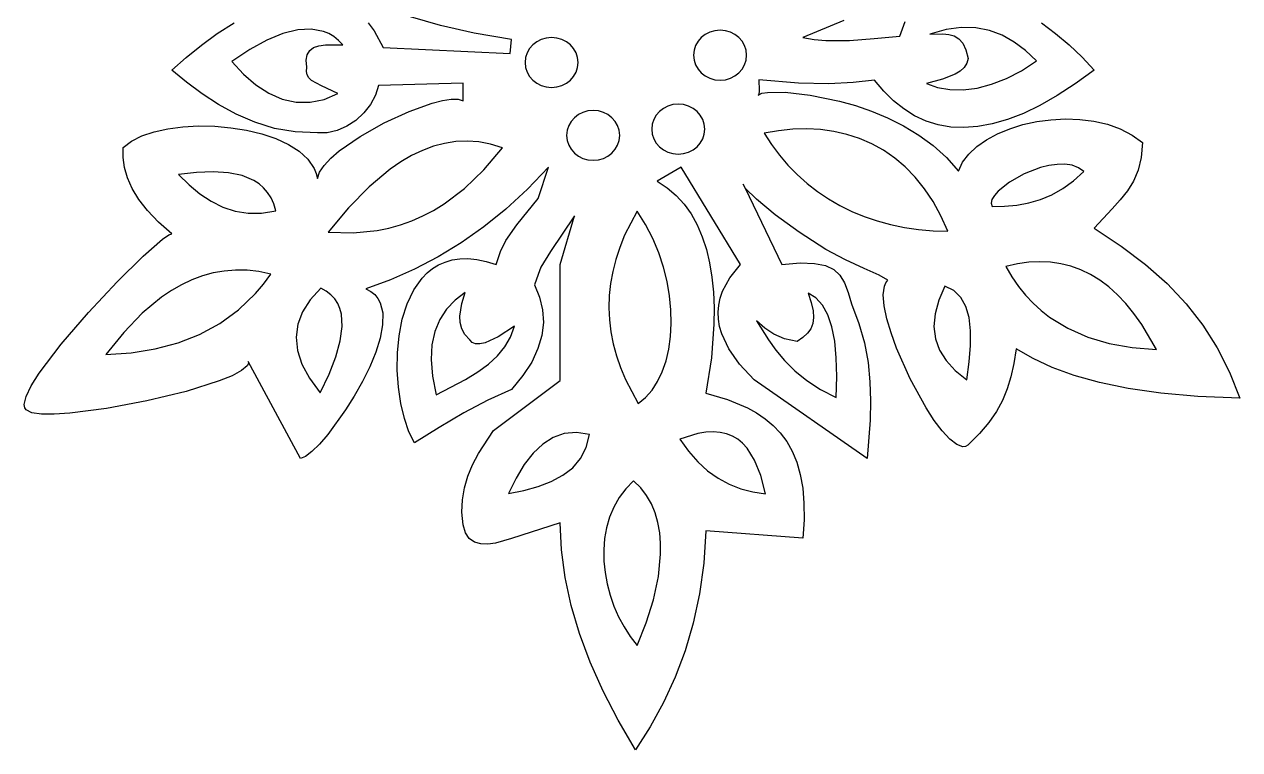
# Model space of a CAD drawing. Extents: x 44 to 265, y 10 to 273.
# Drawn here: x 43.8 to 264.6, y 9.8 to 141.6 of the extents above; entities that cross this region are included whole.
import ezdxf

# ---------------------------------------------------------------- set-up
doc = ezdxf.new("R2010")
doc.units = 0

msp = doc.modelspace()

# ---------------------------------------------------------------- linework, layer by layer
at = {"layer": 'Layer 1'}
for p, q in [((78.826595, 139.948342), (81.919866, 141.876185)), ((106.237067, 141.897334), (107.326161, 140.418957)), ((119.37663, 141.380819), (113.904486, 142.981967)), ((125.487045, 140.001761), (119.37663, 141.380819)), ((192.634722, 142.346122), (185.208341, 139.199985)), ((202.847241, 139.444107), (203.828485, 142.122117)), ((228.557019, 141.894613), (231.136149, 139.981465)), ((75.927451, 137.850181), (78.826595, 139.948342)), ((90.73632, 139.939306), (87.824463, 138.752533)), ((93.438284, 140.608464), (90.73632, 139.939306)), ((95.903539, 140.74839), (93.438284, 140.608464)), ((98.105273, 140.347465), (95.903539, 140.74839)), ((99.09894, 139.940553), (98.105273, 140.347465)), ((100.016671, 139.394071), (99.09894, 139.940553)), ((100.855115, 138.706568), (100.016671, 139.394071)), ((107.326161, 140.418957), (108.98321, 137.414545)), ((132.291628, 138.860365), (125.487045, 140.001761)), ((138.599634, 139.134125), (137.695104, 138.869533)), ((139.57052, 139.22639), (138.599634, 139.134125)), ((140.541409, 139.134125), (139.57052, 139.22639)), ((139.57052, 139.22639), (139.57052, 139.22639)), ((141.44594, 138.869533), (140.541409, 139.134125)), ((166.766903, 139.22093), (166.178125, 138.549228)), ((167.480378, 139.775236), (166.766903, 139.22093)), ((168.299104, 140.193838), (167.480378, 139.775236)), ((169.203634, 140.458425), (168.299104, 140.193838)), ((170.17452, 140.55069), (169.203634, 140.458425)), ((171.14549, 140.458425), (170.17452, 140.55069)), ((170.17452, 140.55069), (170.17452, 140.55069)), ((172.050059, 140.193838), (171.14549, 140.458425)), ((172.86879, 139.775236), (172.050059, 140.193838)), ((173.582246, 139.22093), (172.86879, 139.775236)), ((174.170991, 138.549228), (173.582246, 139.22093)), ((185.208341, 139.199985), (187.293973, 138.865988)), ((198.163131, 139.021789), (202.847241, 139.444107)), ((211.238607, 140.670812), (208.31155, 139.81539)), ((208.31155, 139.81539), (208.31157, 139.81539)), ((208.31157, 139.81539), (210.652208, 139.913154)), ((210.652208, 139.913154), (211.714774, 139.804605)), ((214.008034, 141.052896), (211.238607, 140.670812)), ((211.714774, 139.804605), (212.681671, 139.516094)), ((212.681671, 139.516094), (213.535022, 138.991362)), ((216.625612, 140.989581), (214.008034, 141.052896)), ((219.097124, 140.508808), (216.625612, 140.989581)), ((221.428351, 139.638515), (219.097124, 140.508808)), ((223.625077, 138.406643), (221.428351, 139.638515)), ((231.136149, 139.981465), (233.614506, 137.887277)), ((73.183451, 135.615905), (75.927451, 137.850181)), ((84.729525, 137.059765), (81.47832, 134.87262)), ((87.824463, 138.752533), (84.729525, 137.059765)), ((95.621649, 136.847513), (96.320656, 137.38722)), ((96.320656, 137.38722), (97.272552, 137.736427)), ((97.272552, 137.736427), (98.47387, 137.918688)), ((98.47387, 137.918688), (101.61091, 137.87659)), ((101.61092, 137.87659), (100.855115, 138.706568)), ((101.61091, 137.87659), (101.61092, 137.87659)), ((108.98321, 137.414545), (132.02521, 136.339275)), ((132.02521, 136.339275), (132.291628, 138.860365)), ((135.574125, 137.22486), (135.129492, 136.454022)), ((136.162903, 137.896595), (135.574125, 137.22486)), ((136.876378, 138.450922), (136.162903, 137.896595)), ((137.695104, 138.869533), (136.876378, 138.450922)), ((142.264667, 138.450922), (141.44594, 138.869533)), ((142.978141, 137.896595), (142.264667, 138.450922)), ((143.566918, 137.22486), (142.978141, 137.896595)), ((144.011549, 136.454022), (143.566918, 137.22486)), ((165.452452, 136.926874), (165.35445, 136.01284)), ((165.733493, 137.77844), (165.452452, 136.926874)), ((166.178125, 138.549228), (165.733493, 137.77844)), ((174.615588, 137.77844), (174.170991, 138.549228)), ((174.8966, 136.926874), (174.615588, 137.77844)), ((174.99459, 136.01284), (174.8966, 136.926874)), ((187.293973, 138.865988), (189.399673, 138.688856)), ((189.399673, 138.688856), (193.699272, 138.699748)), ((193.699272, 138.699748), (198.163131, 139.021789)), ((213.535022, 138.991362), (214.256952, 138.174154)), ((214.256952, 138.174154), (214.829583, 137.008212)), ((214.829583, 137.008212), (215.23504, 135.43728)), ((225.693082, 136.841131), (223.625077, 138.406643)), ((233.614506, 137.887277), (235.9561, 135.643058)), ((70.55561, 133.279715), (73.183451, 135.615905)), ((81.47832, 134.87262), (83.563139, 132.542147)), ((94.996165, 135.102382), (95.178997, 136.093752)), ((95.07662, 133.84985), (94.996165, 135.102382)), ((95.178997, 136.093752), (95.621649, 136.847513)), ((134.848452, 135.602386), (134.75045, 134.68826)), ((135.129492, 136.454022), (134.848452, 135.602386)), ((144.292589, 135.602386), (144.011549, 136.454022)), ((144.39059, 134.68826), (144.292589, 135.602386)), ((165.35445, 136.01284), (165.452451, 135.098714)), ((165.452451, 135.098714), (165.733491, 134.247078)), ((174.615588, 134.247078), (174.8966, 135.098714)), ((174.8966, 135.098714), (174.99459, 136.01284)), ((215.23504, 135.43728), (214.982571, 134.551348)), ((224.932174, 133.175632), (227.63815, 134.96992)), ((227.63815, 134.96992), (225.693082, 136.841131)), ((235.9561, 135.643058), (238.124941, 133.279817)), ((73.22846, 131.108834), (70.55561, 133.279715)), ((83.563139, 132.542147), (85.808346, 130.607334)), ((95.02759, 133.074147), (95.07662, 133.84985)), ((95.141799, 132.44419), (95.02759, 133.074147)), ((134.75045, 134.68826), (134.848451, 133.774226)), ((134.848451, 133.774226), (135.129491, 132.92266)), ((135.129491, 132.92266), (135.574122, 132.151872)), ((143.566915, 132.151872), (144.011548, 132.92266)), ((144.011548, 132.92266), (144.292588, 133.774226)), ((144.292588, 133.774226), (144.39059, 134.68826)), ((165.733491, 134.247078), (166.178122, 133.47624)), ((166.178122, 133.47624), (166.766899, 132.804505)), ((166.766899, 132.804505), (167.480373, 132.250178)), ((172.86879, 132.250178), (173.582246, 132.804505)), ((173.582246, 132.804505), (174.170991, 133.47624)), ((174.170991, 133.47624), (174.615588, 134.247078)), ((212.886353, 132.577349), (210.561086, 131.650897)), ((213.789439, 133.139411), (212.886353, 132.577349)), ((214.494441, 133.791401), (213.789439, 133.139411)), ((214.982571, 134.551348), (214.494441, 133.791401)), ((222.209385, 131.761821), (224.932174, 133.175632)), ((238.124941, 133.279817), (234.713001, 130.804467)), ((76.061601, 129.001898), (73.22846, 131.108834)), ((85.808346, 130.607334), (88.17986, 129.099458)), ((95.445747, 131.912367), (95.141799, 132.44419)), ((95.965936, 131.431066), (95.445747, 131.912367)), ((97.76104, 130.429584), (95.965936, 131.431066)), ((100.73912, 129.05885), (97.76104, 130.429584)), ((108.11851, 130.501495), (107.58971, 128.728155)), ((123.47221, 130.95051), (108.11851, 130.501495)), ((123.47221, 127.74616), (123.47221, 130.95051)), ((135.574122, 132.151872), (136.162899, 131.48017)), ((136.162899, 131.48017), (136.876373, 130.925864)), ((136.876373, 130.925864), (137.6951, 130.507262)), ((137.6951, 130.507262), (138.599631, 130.242675)), ((140.541406, 130.242675), (141.445936, 130.507262)), ((141.445936, 130.507262), (142.264662, 130.925864)), ((142.264662, 130.925864), (142.978138, 131.48017)), ((142.978138, 131.48017), (143.566915, 132.151872)), ((167.480373, 132.250178), (168.2991, 131.831567)), ((168.2991, 131.831567), (169.203631, 131.566975)), ((169.203631, 131.566975), (170.17452, 131.47471)), ((170.17452, 131.47471), (171.14549, 131.566975)), ((171.14549, 131.566975), (172.050059, 131.831567)), ((172.050059, 131.831567), (172.86879, 132.250178)), ((184.415763, 130.913584), (177.237241, 131.548951)), ((177.237241, 131.548951), (177.278798, 129.582041)), ((189.944924, 130.811327), (184.415763, 130.913584)), ((194.369143, 131.052976), (189.944924, 130.811327)), ((198.232841, 131.449327), (194.369143, 131.052976)), ((199.909399, 129.464841), (198.232841, 131.449327)), ((210.561086, 131.650897), (207.66895, 130.86782)), ((207.66895, 130.86782), (209.686601, 130.149202)), ((216.866894, 130.046978), (219.508164, 130.721324)), ((219.508164, 130.721324), (222.209385, 131.761821)), ((234.713001, 130.804467), (231.43715, 128.67885)), ((79.065521, 127.034252), (76.061601, 129.001898)), ((88.17986, 129.099458), (90.643596, 128.049798)), ((98.247318, 127.962878), (100.73912, 129.05885)), ((107.58971, 128.728155), (106.680677, 127.046797)), ((138.599631, 130.242675), (139.57052, 130.15041)), ((139.57052, 130.15041), (140.541406, 130.242675)), ((177.198012, 128.837931), (177.124352, 128.723067)), ((177.124352, 128.723067), (177.198012, 128.837931)), ((177.278798, 129.582041), (177.198012, 128.837931)), ((177.198012, 128.837931), (177.746537, 129.089994)), ((177.746537, 129.089994), (178.76721, 129.255264)), ((178.76721, 129.255264), (182.016999, 129.271787)), ((182.016999, 129.271787), (186.531361, 128.780217)), ((186.531361, 128.780217), (191.894281, 127.673274)), ((201.681251, 127.725268), (199.909399, 129.464841)), ((209.686601, 130.149202), (211.91773, 129.76808)), ((211.91773, 129.76808), (214.323955, 129.731617)), ((214.323955, 129.731617), (216.866894, 130.046978)), ((231.43715, 128.67885), (228.294474, 126.895478)), ((82.25071, 125.281243), (79.065521, 127.034252)), ((90.643596, 128.049798), (93.165473, 127.489629)), ((93.165473, 127.489629), (95.711408, 127.45023)), ((95.711408, 127.45023), (98.247318, 127.962878)), ((106.680677, 127.046797), (105.458774, 125.511569)), ((113.678228, 125.799892), (117.880988, 127.294739)), ((117.880988, 127.294739), (119.716929, 127.762148)), ((119.716929, 127.762148), (121.299157, 128.009752)), ((121.299157, 128.009752), (122.570106, 128.012704)), ((122.570106, 128.012704), (123.47221, 127.74616)), ((146.148034, 125.894737), (145.243504, 125.630177)), ((147.11892, 125.98699), (146.148034, 125.894737)), ((148.089809, 125.894737), (147.11892, 125.98699)), ((147.11892, 125.98699), (147.11892, 125.98699)), ((148.99434, 125.630177), (148.089809, 125.894737)), ((159.883288, 126.352336), (159.169813, 125.79803)), ((160.702014, 126.770938), (159.883288, 126.352336)), ((161.606544, 127.035525), (160.702014, 126.770938)), ((162.57743, 127.12779), (161.606544, 127.035525)), ((163.548319, 127.035525), (162.57743, 127.12779)), ((162.57743, 127.12779), (162.57743, 127.12779)), ((164.45285, 126.770938), (163.548319, 127.035525)), ((165.271577, 126.352336), (164.45285, 126.770938)), ((165.985051, 125.79803), (165.271577, 126.352336)), ((191.894281, 127.673274), (194.763945, 126.855512)), ((194.763945, 126.855512), (197.689742, 125.843675)), ((203.551313, 126.238093), (201.681251, 127.725268)), ((205.522497, 125.010804), (203.551313, 126.238093)), ((228.294474, 126.895478), (225.28206, 125.446865)), ((85.627655, 123.818219), (82.25071, 125.281243)), ((89.206844, 122.720525), (85.627655, 123.818219)), ((103.991364, 124.176617), (102.34581, 123.096089)), ((105.458774, 125.511569), (103.991364, 124.176617)), ((104.761032, 121.26577), (109.151401, 123.723979)), ((109.151401, 123.723979), (113.678228, 125.799892)), ((143.122525, 123.985651), (142.677893, 123.214858)), ((143.711303, 124.657335), (143.122525, 123.985651)), ((144.424778, 125.21161), (143.711303, 124.657335)), ((145.243504, 125.630177), (144.424778, 125.21161)), ((149.813067, 125.21161), (148.99434, 125.630177)), ((150.526541, 124.657335), (149.813067, 125.21161)), ((151.115318, 123.985651), (150.526541, 124.657335)), ((151.559949, 123.214858), (151.115318, 123.985651)), ((158.136403, 124.35554), (157.855362, 123.503974)), ((158.581035, 125.126328), (158.136403, 124.35554)), ((159.169813, 125.79803), (158.581035, 125.126328)), ((166.573828, 125.126328), (165.985051, 125.79803)), ((167.018459, 124.35554), (166.573828, 125.126328)), ((167.299499, 123.503974), (167.018459, 124.35554)), ((197.689742, 125.843675), (200.619671, 124.624355)), ((200.619671, 124.624355), (203.501729, 123.18414)), ((207.597718, 124.050889), (205.522497, 125.010804)), ((209.77989, 123.365834), (207.597718, 124.050889)), ((222.396993, 124.325524), (219.636361, 123.523967)), ((225.28206, 125.446865), (222.396993, 124.325524)), ((225.198495, 123.392036), (227.708433, 123.943424)), ((227.708433, 123.943424), (230.297101, 124.294489)), ((230.297101, 124.294489), (232.920713, 124.433056)), ((232.920713, 124.433056), (235.535486, 124.346949)), ((235.535486, 124.346949), (238.097636, 124.02399)), ((238.097636, 124.02399), (240.563377, 123.452003)), ((65.126796, 121.361524), (67.361727, 122.11037)), ((67.361727, 122.11037), (69.868121, 122.657735)), ((69.868121, 122.657735), (72.579755, 123.003823)), ((72.579755, 123.003823), (75.430406, 123.14884)), ((75.430406, 123.14884), (78.353852, 123.092989)), ((78.353852, 123.092989), (81.28387, 122.836475)), ((81.28387, 122.836475), (84.154238, 122.379503)), ((84.154238, 122.379503), (86.898733, 121.722278)), ((86.898733, 121.722278), (89.451132, 120.865004)), ((92.998767, 122.063508), (89.206844, 122.720525)), ((97.01391, 121.922515), (92.998767, 122.063508)), ((98.78972, 121.914891), (97.01391, 121.922515)), ((100.589474, 122.324132), (98.78972, 121.914891)), ((102.34581, 123.096089), (100.589474, 122.324132)), ((142.396852, 122.363254), (142.29885, 121.44914)), ((142.677893, 123.214858), (142.396852, 122.363254)), ((151.840989, 122.363254), (151.559949, 123.214858)), ((151.93899, 121.44914), (151.840989, 122.363254)), ((157.855362, 123.503974), (157.75736, 122.58994)), ((157.75736, 122.58994), (157.855361, 121.675826)), ((157.855361, 121.675826), (158.136401, 120.824222)), ((167.018458, 120.824222), (167.299498, 121.675826)), ((167.299498, 121.675826), (167.3975, 122.58994)), ((167.3975, 122.58994), (167.299499, 123.503974)), ((180.795861, 122.284845), (178.18162, 121.82799)), ((178.18162, 121.82799), (179.504872, 119.778886)), ((178.18162, 121.82799), (178.18162, 121.82799)), ((183.378094, 122.550762), (180.795861, 122.284845)), ((185.920122, 122.621787), (183.378094, 122.550762)), ((188.413749, 122.493967), (185.920122, 122.621787)), ((190.850777, 122.163347), (188.413749, 122.493967)), ((193.223011, 121.625973), (190.850777, 122.163347)), ((195.522252, 120.877893), (193.223011, 121.625973)), ((203.501729, 123.18414), (206.283914, 121.50962)), ((206.283914, 121.50962), (208.914224, 119.587386)), ((212.071926, 122.963127), (209.77989, 123.365834)), ((214.476741, 122.850256), (212.071926, 122.963127)), ((216.997248, 123.034706), (214.476741, 122.850256)), ((219.636361, 123.523967), (216.997248, 123.034706)), ((218.578895, 120.657707), (220.589942, 121.737001)), ((220.589942, 121.737001), (222.811069, 122.652503)), ((222.811069, 122.652503), (225.198495, 123.392036)), ((240.563377, 123.452003), (242.888927, 122.618812)), ((242.888927, 122.618812), (245.0305, 121.51224)), ((245.0305, 121.51224), (246.944312, 120.120111)), ((61.696162, 117.447787), (61.73621, 119.25857)), ((61.73621, 119.25857), (63.229549, 120.410992)), ((63.229549, 120.410992), (65.126796, 121.361524)), ((89.451132, 120.865004), (91.745214, 119.807885)), ((91.745214, 119.807885), (93.714755, 118.551127)), ((100.967644, 118.624034), (104.761032, 121.26577)), ((118.105386, 119.458335), (116.102892, 118.713475)), ((120.130707, 119.991887), (118.105386, 119.458335)), ((122.179747, 120.305874), (120.130707, 119.991887)), ((124.253396, 120.392037), (122.179747, 120.305874)), ((126.352547, 120.242116), (124.253396, 120.392037)), ((128.478091, 119.847853), (126.352547, 120.242116)), ((130.63092, 119.20099), (128.478091, 119.847853)), ((142.29885, 121.44914), (142.396851, 120.535106)), ((142.396851, 120.535106), (142.677891, 119.68354)), ((142.677891, 119.68354), (143.122522, 118.912752)), ((151.115315, 118.912752), (151.559947, 119.68354)), ((151.559947, 119.68354), (151.840988, 120.535106)), ((151.840988, 120.535106), (151.93899, 121.44914)), ((158.136401, 120.824222), (158.581032, 120.053429)), ((158.581032, 120.053429), (159.169809, 119.381745)), ((159.169809, 119.381745), (159.883283, 118.82747)), ((165.271572, 118.82747), (165.985048, 119.381745)), ((165.985048, 119.381745), (166.573825, 120.053429)), ((166.573825, 120.053429), (167.018458, 120.824222)), ((179.504872, 119.778886), (180.949976, 117.841102)), ((197.740305, 119.915153), (195.522252, 120.877893)), ((199.868972, 118.733797), (197.740305, 119.915153)), ((208.914224, 119.587386), (211.340657, 117.404026)), ((215.362185, 118.056445), (216.821715, 119.426796)), ((216.821715, 119.426796), (218.578895, 120.657707)), ((246.944312, 120.120111), (246.690078, 117.398295)), ((61.937517, 115.599013), (61.696162, 117.447787)), ((93.714755, 118.551127), (95.293533, 117.094933)), ((95.293533, 117.094933), (96.415326, 115.43951)), ((98.231762, 115.997541), (99.438732, 117.296459)), ((99.438732, 117.296459), (100.967644, 118.624034)), ((114.122333, 117.765566), (112.162817, 116.622868)), ((116.102892, 118.713475), (114.122333, 117.765566)), ((127.269312, 115.189656), (130.63092, 119.20099)), ((130.63092, 119.20099), (130.63092, 119.20099)), ((143.122522, 118.912752), (143.711299, 118.24105)), ((143.711299, 118.24105), (144.424773, 117.686744)), ((144.424773, 117.686744), (145.2435, 117.268142)), ((145.2435, 117.268142), (146.148031, 117.003555)), ((148.089806, 117.003555), (148.994336, 117.268142)), ((148.994336, 117.268142), (149.813062, 117.686744)), ((149.813062, 117.686744), (150.526537, 118.24105)), ((150.526537, 118.24105), (151.115315, 118.912752)), ((159.883283, 118.82747), (160.70201, 118.408903)), ((160.70201, 118.408903), (161.606541, 118.144343)), ((161.606541, 118.144343), (162.57743, 118.05209)), ((162.57743, 118.05209), (163.548316, 118.144343)), ((163.548316, 118.144343), (164.452846, 118.408903)), ((164.452846, 118.408903), (165.271572, 118.82747)), ((180.949976, 117.841102), (182.512651, 116.017514)), ((201.900058, 117.329874), (199.868972, 118.733797)), ((203.825364, 115.699428), (201.900058, 117.329874)), ((211.340657, 117.404026), (213.511212, 114.946131)), ((214.244089, 116.558832), (215.362185, 118.056445)), ((246.690078, 117.398295), (246.121383, 115.096962)), ((62.482785, 113.709213), (61.937517, 115.599013)), ((96.415326, 115.43951), (96.784158, 114.53715)), ((97.404299, 114.752126), (98.231762, 115.997541)), ((110.223452, 115.293638), (106.401612, 112.10862)), ((112.162817, 116.622868), (110.223452, 115.293638)), ((123.73354, 111.789038), (127.269312, 115.189656)), ((139.01202, 115.64081), (135.18807, 111.662263)), ((137.09968, 109.96899), (139.01202, 115.64081)), ((146.148031, 117.003555), (147.11892, 116.91129)), ((147.11892, 116.91129), (148.089806, 117.003555)), ((163.12852, 115.64076), (158.75013, 113.10246)), ((173.91022, 98.00186), (163.12852, 115.64076)), ((182.512651, 116.017514), (184.188616, 114.310998)), ((205.636694, 113.838507), (203.825364, 115.699428)), ((213.511212, 114.946131), (214.244089, 116.558832)), ((228.392248, 115.582735), (225.416496, 114.43322)), ((229.907308, 115.963093), (228.392248, 115.582735)), ((231.39145, 116.178418), (229.907308, 115.963093)), ((232.807892, 116.202135), (231.39145, 116.178418)), ((234.119856, 116.007669), (232.807892, 116.202135)), ((235.290558, 115.568446), (234.119856, 116.007669)), ((234.392921, 113.17962), (236.28322, 114.85789)), ((236.28322, 114.85789), (235.290558, 115.568446)), ((236.28322, 114.85789), (236.28322, 114.85789)), ((246.121383, 115.096962), (245.274287, 113.116899)), ((63.354475, 111.775351), (62.482785, 113.709213)), ((75.036957, 114.694349), (71.80218, 114.3383)), ((71.80218, 114.3383), (73.698566, 112.467668)), ((78.066305, 114.814158), (75.036957, 114.694349)), ((80.84624, 114.647144), (78.066305, 114.814158)), ((83.332778, 114.142728), (80.84624, 114.647144)), ((85.481934, 113.250325), (83.332778, 114.142728)), ((86.41625, 112.642823), (85.481934, 113.250325)), ((87.249727, 111.919356), (86.41625, 112.642823)), ((96.784158, 114.53715), (97.01391, 113.58506)), ((97.01391, 113.58506), (97.404299, 114.752126)), ((158.75013, 113.10246), (160.570471, 111.932313)), ((184.188616, 114.310998), (185.973589, 112.724428)), ((185.973589, 112.724428), (187.863288, 111.26068)), ((207.325851, 111.743157), (205.636694, 113.838507)), ((222.758442, 112.942472), (220.71233, 111.323089)), ((225.416496, 114.43322), (222.758442, 112.942472)), ((232.441224, 111.787355), (234.392921, 113.17962)), ((245.274287, 113.116899), (244.184849, 111.358895)), ((64.575097, 109.794392), (63.354475, 111.775351)), ((73.698566, 112.467668), (75.666832, 110.83838)), ((75.666832, 110.83838), (77.715537, 109.479158)), ((87.976866, 111.073602), (87.249727, 111.919356)), ((88.59217, 110.099238), (87.976866, 111.073602)), ((106.401612, 112.10862), (102.649679, 108.276581)), ((120.025374, 108.992942), (123.73354, 111.789038)), ((135.18807, 111.662263), (131.263398, 108.062635)), ((160.570471, 111.932313), (162.202705, 110.543729)), ((162.202705, 110.543729), (163.650881, 108.948149)), ((174.728672, 111.844321), (174.379846, 112.569914)), ((174.379846, 112.569914), (174.728672, 111.844321)), ((176.766464, 109.825037), (174.728672, 111.844321)), ((174.728672, 111.844321), (174.729, 111.844)), ((174.729, 111.844), (181.38436, 98.0019)), ((187.863288, 111.26068), (189.853433, 109.92263)), ((208.884639, 109.409423), (207.325851, 111.743157)), ((220.010705, 110.531598), (219.572407, 109.787672)), ((220.71233, 111.323089), (220.010705, 110.531598)), ((228.367296, 109.797192), (230.431544, 110.665182)), ((230.431544, 110.665182), (232.441224, 111.787355)), ((244.184849, 111.358895), (242.88913, 109.723737)), ((66.16716, 107.763299), (64.575097, 109.794392)), ((77.715537, 109.479158), (79.853243, 108.418728)), ((79.853243, 108.418728), (82.088509, 107.685812)), ((89.09014, 108.989942), (88.59217, 110.099238)), ((89.46528, 107.73939), (89.09014, 108.989942)), ((102.649679, 108.276581), (98.96052, 103.86359)), ((118.107196, 107.819655), (120.025374, 108.992942)), ((133.256062, 105.187996), (137.09968, 109.96899)), ((163.650881, 108.948149), (164.919045, 107.157015)), ((180.202558, 107.030286), (176.766464, 109.825037)), ((189.853433, 109.92263), (191.939741, 108.713153)), ((191.939741, 108.713153), (194.117932, 107.635123)), ((210.304861, 106.833352), (208.884639, 109.409423)), ((219.572407, 109.787672), (219.434219, 109.117888)), ((219.434219, 109.117888), (219.63292, 108.54882)), ((219.63292, 108.54882), (221.881292, 108.559198)), ((221.881292, 108.559198), (224.088756, 108.760111)), ((224.088756, 108.760111), (226.251895, 109.167472)), ((226.251895, 109.167472), (228.367296, 109.797192)), ((242.88913, 109.723737), (241.423187, 108.112211)), ((68.153175, 105.679037), (66.16716, 107.763299)), ((82.088509, 107.685812), (84.429897, 107.309134)), ((84.429897, 107.309134), (86.885967, 107.317419)), ((86.885967, 107.317419), (89.46528, 107.73939)), ((89.46528, 107.73939), (89.46528, 107.73939)), ((114.143754, 105.918734), (116.146583, 106.795178)), ((116.146583, 106.795178), (118.107196, 107.819655)), ((131.263398, 108.062635), (127.242168, 104.826269)), ((143.72884, 106.82127), (139.371577, 100.353572)), ((141.11123, 98.00183), (143.72884, 106.82127)), ((155.08337, 107.69569), (152.823725, 103.290425)), ((156.620995, 105.235323), (155.08337, 107.69569)), ((155.08337, 107.69569), (155.08337, 107.69569)), ((164.919045, 107.157015), (166.011246, 105.181768)), ((184.570185, 103.862103), (180.202558, 107.030286)), ((194.117932, 107.635123), (196.383723, 106.691417)), ((196.383723, 106.691417), (198.732833, 105.884909)), ((211.57832, 104.01099), (210.304861, 106.833352)), ((241.423187, 108.112211), (238.124872, 104.563211)), ((70.55565, 103.53857), (68.153175, 105.679037)), ((98.96052, 103.86359), (103.504133, 103.72995)), ((103.504133, 103.72995), (107.884193, 104.169873)), ((107.884193, 104.169873), (110.012339, 104.606856)), ((110.012339, 104.606856), (112.098933, 105.189552)), ((112.098933, 105.189552), (114.143754, 105.918734)), ((127.242168, 104.826269), (123.128545, 101.93751)), ((131.27892, 102.367337), (133.256062, 105.187996)), ((157.931582, 102.700434), (156.620995, 105.235323)), ((166.011246, 105.181768), (166.931531, 103.033848)), ((189.402572, 100.722521), (184.570185, 103.862103)), ((198.732833, 105.884909), (201.160981, 105.218476)), ((201.160981, 105.218476), (203.663885, 104.694992)), ((203.663885, 104.694992), (206.237264, 104.317333)), ((206.237264, 104.317333), (208.876836, 104.088374)), ((208.876836, 104.088374), (211.57832, 104.01099)), ((238.124872, 104.563211), (243.06363, 101.331743)), ((65.34044, 99.468313), (68.887444, 102.596612)), ((68.887444, 102.596612), (70.000475, 103.381909)), ((70.000475, 103.381909), (70.55565, 103.53857)), ((123.128545, 101.93751), (118.926694, 99.380701)), ((130.307088, 100.35573), (131.27892, 102.367337)), ((152.823725, 103.290425), (151.940306, 101.091397)), ((159.020253, 100.114835), (157.931582, 102.700434)), ((166.931531, 103.033848), (167.683949, 100.724696)), ((60.619881, 94.810071), (65.34044, 99.468313)), ((118.926694, 99.380701), (114.640779, 97.140185)), ((129.4794, 98.00189), (130.307088, 100.35573)), ((139.371577, 100.353572), (137.638739, 97.506084)), ((151.940306, 101.091397), (151.220893, 98.894767)), ((159.892128, 97.502334), (159.020253, 100.114835)), ((167.683949, 100.724696), (168.272548, 98.265754)), ((192.949809, 98.813642), (189.402572, 100.722521)), ((243.06363, 101.331743), (247.481766, 97.994174)), ((116.957602, 96.444475), (117.95044, 97.242629)), ((117.95044, 97.242629), (119.037376, 97.908751)), ((119.037376, 97.908751), (120.220776, 98.432451)), ((120.220776, 98.432451), (121.503006, 98.803338)), ((121.503006, 98.803338), (122.886432, 99.01102)), ((122.886432, 99.01102), (124.373419, 99.045107)), ((124.373419, 99.045107), (125.966332, 98.895209)), ((125.966332, 98.895209), (127.667537, 98.550933)), ((127.667537, 98.550933), (129.4794, 98.00189)), ((137.638739, 97.506084), (137.136476, 96.188264)), ((141.11123, 76.87863), (141.11123, 98.00183)), ((151.220893, 98.894767), (150.665287, 96.700532)), ((160.552329, 94.886745), (159.892128, 97.502334)), ((168.272548, 98.265754), (168.701374, 95.668461)), ((171.969184, 95.581854), (173.91022, 98.00186)), ((181.38436, 98.0019), (184.729848, 98.255006)), ((184.729848, 98.255006), (187.345048, 98.187152)), ((187.345048, 98.187152), (189.342953, 97.794879)), ((189.342953, 97.794879), (190.836558, 97.074729)), ((196.355246, 97.264143), (192.949809, 98.813642)), ((199.091546, 96.04754), (196.355246, 97.264143)), ((224.199065, 98.080857), (222.09722, 97.59179)), ((222.09722, 97.59179), (223.194245, 95.725553)), ((226.248954, 98.379129), (224.199065, 98.080857)), ((228.246897, 98.486635), (226.248954, 98.379129)), ((230.192901, 98.403407), (228.246897, 98.486635)), ((232.086975, 98.129474), (230.192901, 98.403407)), ((233.929126, 97.664868), (232.086975, 98.129474)), ((235.719364, 97.009617), (233.929126, 97.664868)), ((247.481766, 97.994174), (251.406524, 94.51377)), ((74.207486, 95.187019), (72.326958, 94.299133)), ((76.12876, 95.901615), (74.207486, 95.187019)), ((78.092044, 96.43754), (76.12876, 95.901615)), ((80.098603, 96.789413), (78.092044, 96.43754)), ((82.149701, 96.951855), (80.098603, 96.789413)), ((84.246601, 96.919485), (82.149701, 96.951855)), ((86.39057, 96.686924), (84.246601, 96.919485)), ((88.58287, 96.24879), (86.39057, 96.686924)), ((87.22273, 94.411137), (88.58287, 96.24879)), ((88.58287, 96.24879), (88.58287, 96.24879)), ((110.274966, 95.200307), (105.83342, 93.54541)), ((114.640779, 97.140185), (110.274966, 95.200307)), ((114.520028, 93.361732), (116.056498, 95.52468)), ((116.056498, 95.52468), (116.957602, 96.444475)), ((137.136476, 96.188264), (136.47094, 94.30957)), ((150.665287, 96.700532), (150.273293, 94.508691)), ((168.701374, 95.668461), (168.974477, 92.94426)), ((170.639057, 93.118077), (171.969184, 95.581854)), ((190.836558, 97.074729), (191.938856, 96.023241)), ((191.938856, 96.023241), (192.762843, 94.636956)), ((200.631372, 95.137351), (199.091546, 96.04754)), ((200.277061, 94.657013), (200.631372, 95.137351)), ((223.194245, 95.725553), (224.384334, 93.999243)), ((237.457695, 96.163753), (235.719364, 97.009617)), ((239.144129, 95.127305), (237.457695, 96.163753)), ((240.778673, 93.900305), (239.144129, 95.127305)), ((55.431014, 89.278285), (60.619881, 94.810071)), ((70.485911, 93.243335), (68.683082, 92.025007)), ((72.326958, 94.299133), (70.485911, 93.243335)), ((85.783814, 92.714852), (87.22273, 94.411137)), ((97.62672, 93.68169), (95.681114, 91.57999)), ((98.62323, 93.135694), (97.62672, 93.68169)), ((97.62672, 93.68169), (97.62672, 93.68169)), ((99.465728, 92.490894), (98.62323, 93.135694)), ((105.83342, 93.54541), (106.71377, 93.087457)), ((106.71377, 93.087457), (107.434896, 92.509372)), ((113.322105, 90.836911), (114.520028, 93.361732)), ((123.851586, 92.87846), (122.015932, 91.480702)), ((123.245648, 90.862427), (123.851586, 92.87846)), ((136.47094, 94.30957), (137.389757, 92.054278)), ((150.273293, 94.508691), (150.044714, 92.319241)), ((161.005976, 92.291877), (160.552329, 94.886745)), ((168.974477, 92.94426), (169.095903, 90.104591)), ((170.208116, 91.86745), (170.639057, 93.118077)), ((186.16912, 92.76539), (186.748738, 91.051301)), ((186.16913, 92.76534), (186.16912, 92.76539)), ((187.603252, 91.897666), (186.16913, 92.76534)), ((192.762843, 94.636956), (193.421513, 92.912416)), ((193.421513, 92.912416), (194.02786, 90.84616)), ((199.831598, 92.44921), (200.029282, 94.041853)), ((200.029282, 94.041853), (200.277061, 94.657013)), ((211.01542, 94.07079), (209.891904, 91.478503)), ((212.653185, 93.257652), (211.01542, 94.07079)), ((211.01542, 94.07079), (211.01542, 94.07079)), ((213.912888, 92.007978), (212.653185, 93.257652)), ((224.384334, 93.999243), (225.665128, 92.409314)), ((242.361336, 92.482782), (240.778673, 93.900305)), ((251.406524, 94.51377), (254.865147, 90.8538)), ((68.683082, 92.025007), (65.187018, 89.122281)), ((82.678439, 89.730616), (85.783814, 92.714852)), ((95.681114, 91.57999), (94.284667, 89.398695)), ((100.158508, 91.750043), (99.465728, 92.490894)), ((100.705863, 90.915896), (100.158508, 91.750043)), ((101.112088, 89.991208), (100.705863, 90.915896)), ((107.434896, 92.509372), (108.004651, 91.81991)), ((108.004651, 91.81991), (108.430886, 91.027824)), ((108.430886, 91.027824), (108.884198, 89.170795)), ((112.443804, 88.033344), (113.322105, 90.836911)), ((122.015932, 91.480702), (120.474739, 89.850846)), ((122.912282, 88.583425), (123.245648, 90.862427)), ((137.389757, 92.054278), (137.925711, 89.765789)), ((150.044714, 92.319241), (149.97935, 90.132178)), ((161.25819, 89.741542), (161.005976, 92.291877)), ((169.82454, 89.324073), (169.935939, 90.603092)), ((169.935939, 90.603092), (170.208116, 91.86745)), ((186.748738, 91.051301), (187.082102, 89.584843)), ((188.797048, 90.578851), (187.603252, 91.897666)), ((189.756488, 88.820121), (188.797048, 90.578851)), ((194.02786, 90.84616), (195.412746, 87.2739)), ((199.994874, 90.443705), (199.831598, 92.44921)), ((209.891904, 91.478503), (209.232741, 89.019047)), ((214.820854, 90.352164), (213.912888, 92.007978)), ((225.665128, 92.409314), (227.03427, 90.952223)), ((227.03427, 90.952223), (228.4894, 89.624425)), ((243.892126, 90.874767), (242.361336, 92.482782)), ((245.371051, 89.076289), (243.892126, 90.874767)), ((254.865147, 90.8538), (257.88488, 86.977532)), ((50.479082, 83.529353), (55.431014, 89.278285)), ((65.187018, 89.122281), (61.828653, 85.633994)), ((79.284323, 87.26455), (82.678439, 89.730616)), ((94.284667, 89.398695), (93.438375, 87.137666)), ((101.381476, 88.978733), (101.112088, 89.991208)), ((101.526922, 86.70144), (101.381476, 88.978733)), ((108.884198, 89.170795), (108.857642, 87.008315)), ((120.474739, 89.850846), (119.249577, 87.972904)), ((122.976517, 87.425356), (122.912282, 88.583425)), ((137.925711, 89.765789), (138.064348, 87.442843)), ((149.97935, 90.132178), (150.077007, 87.947499)), ((161.314091, 87.25955), (161.25819, 89.741542)), ((169.095903, 90.104591), (169.069702, 87.160895)), ((169.87593, 88.029462), (169.82454, 89.324073)), ((187.173622, 88.330462), (187.027713, 87.252605)), ((187.082102, 89.584843), (187.173622, 88.330462)), ((190.487548, 86.632703), (189.756488, 88.820121)), ((200.475662, 88.109624), (199.994874, 90.443705)), ((209.232741, 89.019047), (209.037519, 86.692298)), ((215.40341, 88.320608), (214.820854, 90.352164)), ((228.4894, 89.624425), (230.028162, 88.422377)), ((230.028162, 88.422377), (233.347148, 86.381353)), ((246.79812, 87.087381), (245.371051, 89.076289)), ((75.619045, 85.285125), (79.284323, 87.26455)), ((93.438375, 87.137666), (93.143233, 84.796766)), ((101.176551, 84.106053), (101.526922, 86.70144)), ((108.857642, 87.008315), (108.414027, 84.610414)), ((111.866201, 85.034158), (112.443804, 88.033344)), ((119.249577, 87.972904), (118.362016, 85.830889)), ((123.263339, 86.297598), (122.976517, 87.425356)), ((123.824229, 85.23217), (123.263339, 86.297598)), ((132.834186, 86.79236), (129.851545, 84.827254)), ((132.105311, 84.799288), (132.834186, 86.79236)), ((138.064348, 87.442843), (137.791211, 85.084181)), ((150.077007, 87.947499), (150.337486, 85.765203)), ((161.178802, 84.869713), (161.314091, 87.25955)), ((169.069702, 87.160895), (168.590605, 81.007186)), ((170.092122, 86.718332), (169.87593, 88.029462)), ((170.47513, 85.389752), (170.092122, 86.718332)), ((178.287597, 86.421714), (176.81403, 87.77034)), ((176.81403, 87.77034), (178.949116, 84.265264)), ((179.957698, 85.29261), (178.287597, 86.421714)), ((186.648784, 86.315718), (186.04125, 85.484247)), ((187.027713, 87.252605), (186.648784, 86.315718)), ((190.996199, 84.027819), (190.487548, 86.632703)), ((195.412746, 87.2739), (196.405772, 83.723389)), ((201.230516, 85.531249), (200.475662, 88.109624)), ((209.037519, 86.692298), (209.305824, 84.498135)), ((215.68688, 85.943705), (215.40341, 88.320608)), ((233.347148, 86.381353), (236.97236, 84.800795)), ((249.49672, 82.53839), (246.79812, 87.087381)), ((257.88488, 86.977532), (260.492966, 82.848232)), ((61.828653, 85.633994), (58.59787, 81.60319)), ((71.700183, 83.760807), (75.619045, 85.285125)), ((93.143233, 84.796766), (93.400237, 82.375857)), ((100.364719, 81.214609), (101.176551, 84.106053)), ((108.414027, 84.610414), (107.616164, 82.047122)), ((111.570373, 81.92248), (111.866201, 85.034158)), ((118.362016, 85.830889), (117.833627, 83.408814)), ((124.71067, 84.26109), (123.824229, 85.23217)), ((124.710706, 84.26111), (124.71067, 84.26109)), ((125.151243, 83.808661), (124.710706, 84.26111)), ((129.851545, 84.827254), (127.485409, 83.757946)), ((131.064731, 83.008473), (132.105311, 84.799288)), ((137.791211, 85.084181), (137.091844, 82.688543)), ((150.337486, 85.765203), (150.760589, 83.585285)), ((160.857443, 82.59584), (161.178802, 84.869713)), ((171.749638, 82.676522), (170.47513, 85.389752)), ((178.949116, 84.265264), (180.311346, 82.394781)), ((181.891959, 84.458621), (179.957698, 85.29261)), ((184.15801, 83.99534), (181.891959, 84.458621)), ((185.209521, 84.722639), (184.15801, 83.99534)), ((186.04125, 85.484247), (185.209521, 84.722639)), ((191.288414, 81.016698), (190.996199, 84.027819)), ((202.21599, 82.792864), (201.230516, 85.531249)), ((209.305824, 84.498135), (210.037242, 82.436435)), ((215.697591, 83.251853), (215.68688, 85.943705)), ((236.97236, 84.800795), (240.884937, 83.652351)), ((46.469331, 78.219674), (50.479082, 83.529353)), ((58.59787, 81.60319), (63.172017, 81.951371)), ((63.172017, 81.951371), (67.545314, 82.660067)), ((67.545314, 82.660067), (71.700183, 83.760807)), ((93.400237, 82.375857), (94.210382, 79.8748)), ((107.616164, 82.047122), (106.526861, 79.388467)), ((111.537394, 78.781438), (111.570373, 81.92248)), ((117.833627, 83.408814), (117.685979, 80.690692)), ((125.76279, 83.573033), (125.151243, 83.808661)), ((126.541971, 83.555653), (125.76279, 83.573033)), ((127.485409, 83.757946), (126.541971, 83.555653)), ((129.718582, 81.380475), (131.064731, 83.008473)), ((137.091844, 82.688543), (135.95179, 80.254668)), ((150.760589, 83.585285), (151.346121, 81.407745)), ((160.355134, 80.461744), (160.857443, 82.59584)), ((173.715555, 79.882337), (171.749638, 82.676522)), ((180.311346, 82.394781), (181.909303, 80.510925)), ((196.405772, 83.723389), (197.05619, 80.191896)), ((204.705011, 77.173203), (202.21599, 82.792864)), ((210.037242, 82.436435), (211.23136, 80.507076)), ((215.461869, 80.275449), (215.697591, 83.251853)), ((223.988072, 82.625251), (223.557888, 79.988451)), ((227.042243, 80.894775), (223.988072, 82.625251)), ((240.884937, 83.652351), (245.066011, 82.907667)), ((245.066011, 82.907667), (249.49672, 82.53839)), ((249.49672, 82.53839), (249.49672, 82.53839)), ((260.492966, 82.848232), (262.716649, 78.429169)), ((84.256608, 79.565269), (83.234374, 78.693353)), ((84.468374, 79.974882), (84.256608, 79.565269)), ((93.97192, 62.72421), (84.46245, 80.36311)), ((84.46245, 80.36311), (84.468374, 79.974882)), ((94.210382, 79.8748), (95.574663, 77.293457)), ((99.125776, 78.049142), (100.364719, 81.214609)), ((117.685979, 80.690692), (117.940642, 77.660537)), ((126.134138, 78.455173), (128.073005, 79.875855)), ((128.073005, 79.875855), (129.718582, 81.380475)), ((135.95179, 80.254668), (134.356595, 77.781297)), ((151.346121, 81.407745), (152.093884, 79.232578)), ((159.676997, 78.491236), (160.355134, 80.461744)), ((168.590605, 81.007186), (167.56957, 74.57466)), ((176.38898, 76.99976), (173.715555, 79.882337)), ((181.909303, 80.510925), (183.772438, 78.66264)), ((191.370167, 77.610563), (191.288414, 81.016698)), ((197.05619, 80.191896), (197.413251, 76.676691)), ((211.23136, 80.507076), (212.887763, 78.709935)), ((215.00604, 77.04489), (215.461869, 80.275449)), ((223.557888, 79.988451), (223.02997, 77.582778)), ((230.528241, 79.282523), (227.042243, 80.894775)), ((45.038162, 75.934679), (46.469331, 78.219674)), ((81.504489, 77.770281), (79.175697, 76.818974)), ((83.234374, 78.693353), (81.504489, 77.770281)), ((95.574663, 77.293457), (97.494076, 74.63169)), ((97.494076, 74.63169), (99.125776, 78.049142)), ((106.526861, 79.388467), (105.208928, 76.704481)), ((111.748341, 75.694157), (111.537394, 78.781438)), ((117.940642, 77.660537), (118.619186, 74.30236)), ((123.90812, 77.078989), (126.134138, 78.455173)), ((134.356595, 77.781297), (132.2918, 75.26717)), ((152.093884, 79.232578), (153.00368, 77.059781)), ((158.828152, 76.708125), (159.676997, 78.491236)), ((183.772438, 78.66264), (185.930203, 76.898869)), ((191.24743, 73.82064), (191.370167, 77.610563)), ((212.887763, 78.709935), (215.00604, 77.04489)), ((223.02997, 77.582778), (222.357648, 75.357314)), ((234.518754, 77.816923), (230.528241, 79.282523)), ((239.086472, 76.5264), (234.518754, 77.816923)), ((262.716649, 78.429169), (264.583172, 73.683611)), ((44.107005, 74.005647), (45.038162, 75.934679)), ((79.175697, 76.818974), (73.156353, 74.923329)), ((105.208928, 76.704481), (103.725174, 74.065193)), ((112.184289, 72.743765), (111.748341, 75.694157)), ((118.619186, 74.30236), (123.90812, 77.078989)), ((132.2918, 75.26717), (127.972046, 73.344726)), ((129.03103, 67.82946), (141.11123, 76.87863)), ((153.00368, 77.059781), (155.308583, 72.72129)), ((156.638824, 73.799341), (157.813721, 75.136223)), ((157.813721, 75.136223), (158.828152, 76.708125)), ((196.89298, 62.72416), (176.38898, 76.99976)), ((185.930203, 76.898869), (188.41205, 75.268554)), ((188.41205, 75.268554), (191.24743, 73.82064)), ((197.413251, 76.676691), (197.526209, 73.175045)), ((207.595152, 71.924909), (204.705011, 77.173203)), ((222.357648, 75.357314), (221.494255, 73.261139)), ((244.304084, 75.439381), (239.086472, 76.5264)), ((250.244278, 74.584293), (244.304084, 75.439381)), ((43.764016, 72.514627), (44.107005, 74.005647)), ((66.046278, 73.189779), (58.715405, 71.801679)), ((73.156353, 74.923329), (66.046278, 73.189779)), ((103.725174, 74.065193), (102.138409, 71.540632)), ((127.972046, 73.344726), (123.595991, 71.018319)), ((155.308583, 72.72129), (156.638824, 73.799341)), ((167.56957, 74.57466), (171.503778, 73.42381)), ((171.503778, 73.42381), (175.139143, 71.925075)), ((197.526209, 73.175045), (197.444315, 69.684228)), ((221.494255, 73.261139), (220.393119, 71.243334)), ((256.979745, 73.989561), (250.244278, 74.584293)), ((264.583172, 73.683611), (256.979745, 73.989561)), ((43.840633, 71.959013), (43.764016, 72.514627)), ((44.09735, 71.54367), (43.840633, 71.959013)), ((45.131182, 71.046068), (44.09735, 71.54367)), ((46.871007, 70.795267), (45.131182, 71.046068)), ((49.208083, 70.768347), (46.871007, 70.795267)), ((52.03367, 70.94239), (49.208083, 70.768347)), ((58.715405, 71.801679), (52.03367, 70.94239)), ((102.138409, 71.540632), (98.907085, 67.115812)), ((112.826315, 70.013388), (112.184289, 72.743765)), ((123.595991, 71.018319), (119.158115, 68.385842)), ((175.139143, 71.925075), (176.814251, 71.004238)), ((176.814251, 71.004238), (178.378037, 69.947213)), ((209.082026, 69.650736), (207.595152, 71.924909)), ((220.393119, 71.243334), (219.007573, 69.252981)), ((113.655493, 67.586154), (112.826315, 70.013388)), ((178.378037, 69.947213), (179.818299, 68.737596)), ((179.818299, 68.737596), (181.122832, 67.35898)), ((197.444315, 69.684228), (196.89298, 62.72416)), ((210.538841, 67.722256), (209.082026, 69.650736)), ((219.007573, 69.252981), (217.290947, 67.23916)), ((98.907085, 67.115812), (97.388144, 65.355612)), ((114.6529, 65.54519), (113.655493, 67.586154)), ((119.158115, 68.385842), (114.6529, 65.54519)), ((126.28722, 63.65628), (129.03103, 67.82946)), ((139.841062, 66.543912), (137.960718, 65.337033)), ((141.872336, 67.260351), (139.841062, 66.543912)), ((144.066302, 67.44812), (141.872336, 67.260351)), ((146.43472, 67.06899), (144.066302, 67.44812)), ((145.858547, 64.712254), (146.43472, 67.06899)), ((146.43472, 67.06899), (146.43472, 67.06899)), ((166.114339, 67.252043), (162.86152, 66.26619)), ((162.86152, 66.26619), (164.435478, 64.055555)), ((162.86152, 66.26619), (162.86152, 66.26619)), ((167.575418, 67.488381), (166.114339, 67.252043)), ((168.93141, 67.557205), (167.575418, 67.488381)), ((170.186162, 67.461176), (168.93141, 67.557205)), ((171.343524, 67.202953), (170.186162, 67.461176)), ((172.407345, 66.785195), (171.343524, 67.202953)), ((173.381473, 66.210563), (172.407345, 66.785195)), ((181.122832, 67.35898), (182.279434, 65.79496)), ((211.922149, 66.223754), (210.538841, 67.722256)), ((217.290947, 67.23916), (215.196572, 65.150951)), ((97.388144, 65.355612), (96.01743, 63.990258)), ((137.960718, 65.337033), (136.219542, 63.677941)), ((144.833292, 62.717654), (145.858547, 64.712254)), ((164.435478, 64.055555), (166.122817, 62.140575)), ((174.269756, 65.481714), (173.381473, 66.210563)), ((175.076045, 64.601309), (174.269756, 65.481714)), ((176.458034, 62.396468), (175.076045, 64.601309)), ((182.279434, 65.79496), (183.275901, 64.029132)), ((213.188505, 65.239513), (211.922149, 66.223754)), ((214.294461, 64.853817), (213.188505, 65.239513)), ((214.773713, 64.911763), (214.294461, 64.853817)), ((215.196572, 65.150951), (214.773713, 64.911763)), ((94.857752, 63.089781), (93.97192, 62.72421)), ((96.01743, 63.990258), (94.857752, 63.089781)), ((125.203806, 61.582877), (126.28722, 63.65628)), ((136.219542, 63.677941), (134.605775, 61.604868)), ((143.402927, 61.049741), (144.833292, 62.717654)), ((166.122817, 62.140575), (167.919599, 60.510994)), ((177.558228, 59.617317), (176.458034, 62.396468)), ((183.275901, 64.029132), (184.100029, 62.045088)), ((184.100029, 62.045088), (184.739615, 59.826425)), ((124.33941, 59.496656), (125.203806, 61.582877)), ((134.605775, 61.604868), (133.107655, 59.156041)), ((139.502747, 58.552169), (141.611421, 59.673063)), ((141.611421, 59.673063), (143.402927, 61.049741)), ((167.919599, 60.510994), (169.82189, 59.156558)), ((184.739615, 59.826425), (185.182456, 57.356736)), ((123.714051, 57.381411), (124.33941, 59.496656)), ((133.107655, 59.156041), (131.71342, 56.36969)), ((134.509775, 56.935933), (137.120875, 57.651609)), ((137.120875, 57.651609), (139.502747, 58.552169)), ((154.46372, 58.67769), (153.040531, 57.213516)), ((155.757956, 57.412509), (154.46372, 58.67769)), ((154.46372, 58.67769), (154.46372, 58.67769)), ((169.82189, 59.156558), (171.825753, 58.067008)), ((171.825753, 58.067008), (173.927253, 57.232091)), ((178.40742, 56.28513), (177.558228, 59.617317)), ((123.260522, 52.999019), (123.347749, 55.220934)), ((123.347749, 55.220934), (123.714051, 57.381411)), ((131.71342, 56.36969), (134.509775, 56.935933)), ((151.845659, 55.609066), (150.872, 53.882752)), ((153.040531, 57.213516), (151.845659, 55.609066)), ((156.837203, 56.00776), (155.757956, 57.412509)), ((157.711711, 54.47602), (156.837203, 56.00776)), ((173.927253, 57.232091), (176.122454, 56.64155)), ((176.122454, 56.64155), (178.40742, 56.28513)), ((185.182456, 57.356736), (185.416348, 54.619615)), ((123.47239, 50.69946), (123.260522, 52.999019)), ((150.872, 53.882752), (150.11245, 52.052986)), ((158.391729, 52.829863), (157.711711, 54.47602)), ((185.416348, 54.619615), (185.429087, 51.598659)), ((141.11127, 51.06099), (132.29183, 48.17809)), ((141.357773, 46.108556), (141.11127, 51.06099)), ((150.11245, 52.052986), (149.559906, 50.138182)), ((158.887508, 51.081866), (158.391729, 52.829863)), ((159.209298, 49.244602), (158.887508, 51.081866)), ((185.429087, 51.598659), (185.20847, 48.27746)), ((123.900143, 49.206815), (123.47239, 50.69946)), ((124.608773, 48.163919), (123.900143, 49.206815)), ((149.559906, 50.138182), (149.207266, 48.156753)), ((159.36735, 47.330647), (159.209298, 49.244602)), ((167.56957, 49.57399), (167.199527, 43.711551)), ((185.20847, 48.27746), (167.56957, 49.57399)), ((125.554225, 47.514108), (124.608773, 48.163919)), ((126.692441, 47.200719), (125.554225, 47.514108)), ((127.979366, 47.167086), (126.692441, 47.200719)), ((129.370944, 47.356546), (127.979366, 47.167086)), ((132.29183, 48.17809), (129.370944, 47.356546)), ((149.207266, 48.156753), (149.047426, 46.127112)), ((159.371912, 45.352578), (159.36735, 47.330647)), ((142.034488, 41.096032), (141.357773, 46.108556)), ((149.047426, 46.127112), (149.073283, 44.06767)), ((158.961571, 41.254392), (159.371912, 45.352578)), ((149.073283, 44.06767), (149.277733, 41.996842)), ((149.277733, 41.996842), (149.653673, 39.933039)), ((167.199527, 43.711551), (166.437494, 38.133598)), ((143.135203, 36.024284), (142.034488, 41.096032)), ((149.653673, 39.933039), (150.194001, 37.894676)), ((158.060277, 37.050648), (158.961571, 41.254392)), ((150.194001, 37.894676), (150.891612, 35.900164)), ((166.437494, 38.133598), (165.303968, 32.825262)), ((144.653703, 30.894177), (143.135203, 36.024284)), ((150.891612, 35.900164), (151.739404, 33.967916)), ((156.75003, 32.841946), (158.060277, 37.050648)), ((151.739404, 33.967916), (152.730273, 32.116346)), ((152.730273, 32.116346), (153.857117, 30.363867)), ((155.112831, 28.72889), (156.75003, 32.841946)), ((165.303968, 32.825262), (163.819443, 27.771677)), ((146.583773, 25.706579), (144.653703, 30.894177)), ((153.857117, 30.363867), (155.112831, 28.72889)), ((163.819443, 27.771677), (162.004416, 22.957975)), ((148.9192, 20.462354), (146.583773, 25.706579)), ((162.004416, 22.957975), (159.879381, 18.369288)), ((151.653771, 15.162369), (148.9192, 20.462354)), ((159.879381, 18.369288), (157.464834, 13.990749)), ((154.78127, 9.80749), (151.653771, 15.162369)), ((157.464834, 13.990749), (154.78127, 9.80749))]:
    msp.add_line(p, q, dxfattribs=at)

doc.saveas('drawing.dxf')
